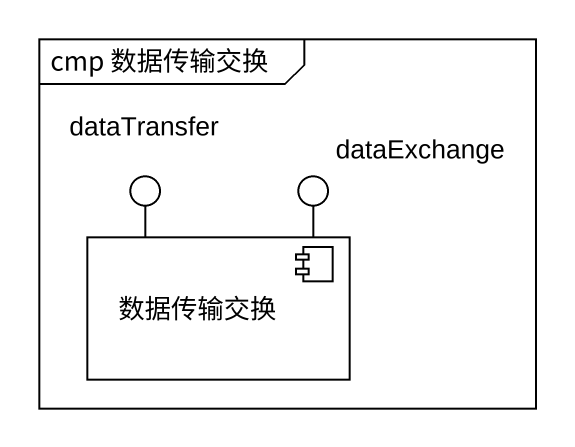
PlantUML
@startuml
mainframe cmp 数据传输交换
() dataTransfer #FFFFFF
() dataExchange #FFFFFF
component 数据传输交换 #FFFFFF
数据传输交换 -up- dataTransfer
数据传输交换 -up- dataExchange
@enduml
